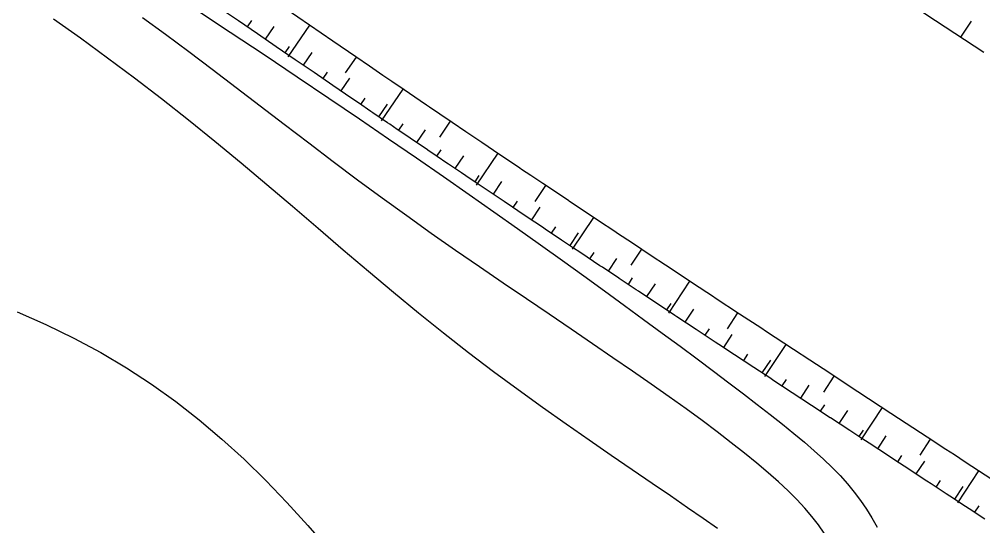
# Model space of a CAD drawing. Header units: millimetres. Extents: x 501029 to 503193, y 1805862 to 1807132.
# Drawn here: x 502188.05 to 502213.14, y 1806494.71 to 1806507.93 of the extents above; entities that cross this region are included whole.
import ezdxf

# ---------------------------------------------------------------- set-up
doc = ezdxf.new("R2010")
doc.units = ezdxf.units.MM
doc.header["$LTSCALE"] = 12
doc.header["$MEASUREMENT"] = 0
for name, color, linetype in [('3', 7, 'CONTINUOUS'), ('DM0', 7, 'CONTINUOUS'), ('DM1', 4, 'CONTINUOUS')]:
    doc.layers.add(name, color=color, linetype=linetype)

msp = doc.modelspace()

# ---------------------------------------------------------------- linework, layer by layer
at = {"layer": '3', "linetype": 'Continuous'}
for p, q in [((502211.8849999998, 1806507.889, 3.935), (502210.6349999997, 1806508.717, 3.903999999999999)), ((502193.7509999999, 1806507.882, 1.383), (502193.2589999998, 1806508.218, 1.455)), ((502196.2029999997, 1806507.36, 7.705), (502194.991, 1806508.193, 7.408999999999999)), ((502194.2419999998, 1806507.546, 1.310999999999999), (502193.7509999999, 1806507.882, 1.383)), ((502194.0889999999, 1806507.893, 1.35), (502193.9759999998, 1806507.728, 1.35)), ((502213.1359999999, 1806507.062, 3.966), (502211.8849999998, 1806507.889, 3.935)), ((502212.8079999999, 1806507.878, 3.951), (502212.5319999999, 1806507.461, 3.951)), ((502194.6719999998, 1806507.736, 1.280999999999999), (502194.447, 1806507.406, 1.280999999999999)), ((502195.5969999998, 1806507.776, 7.557), (502195.031, 1806506.952, 7.557)), ((502194.734, 1806507.209, 1.239), (502194.2419999998, 1806507.546, 1.310999999999999)), ((502195.2249999999, 1806506.873, 1.165999999999999), (502194.734, 1806507.209, 1.239)), ((502195.0719999999, 1806507.22, 1.205999999999999), (502194.9589999998, 1806507.055, 1.205999999999999)), ((502195.717, 1806506.537, 1.094), (502195.2249999999, 1806506.873, 1.165999999999999)), ((502195.6559999999, 1806507.063, 1.136), (502195.4299999999, 1806506.733, 1.136)), ((502196.8089999999, 1806506.943, 7.852999999999999), (502196.5259999999, 1806506.531, 7.852999999999999)), ((502196.2089999998, 1806506.2, 1.022), (502195.717, 1806506.537, 1.094)), ((502196.0549999999, 1806506.548, 1.060999999999999), (502195.9419999998, 1806506.383, 1.060999999999999)), ((502196.6389999998, 1806506.391, 0.9919999999999999), (502196.413, 1806506.06, 0.9919999999999999)), ((502196.7, 1806505.864, 0.95), (502196.2089999998, 1806506.2, 1.022)), ((502198.028, 1806506.109, 8.113), (502197.4639999999, 1806505.283, 8.113)), ((502197.0379999999, 1806505.875, 0.9169999999999999), (502196.9249999998, 1806505.71, 0.9169999999999999)), ((502197.6229999999, 1806505.718, 0.8539999999999999), (502197.3969999999, 1806505.387, 0.8539999999999999)), ((502198.0239999997, 1806505.202, 0.7930000000000001), (502197.9119999998, 1806505.037, 0.7930000000000001)), ((502199.2579999999, 1806505.272, 8.306), (502198.977, 1806504.858, 8.306)), ((502198.6109999998, 1806505.045, 0.747), (502198.3859999999, 1806504.714, 0.747)), ((502199.0139999997, 1806504.53, 0.7030000000000002), (502198.9019999998, 1806504.365, 0.7030000000000002)), ((502199.6019999999, 1806504.374, 0.6720000000000002), (502199.3779999998, 1806504.042, 0.6720000000000002)), ((502200.4959999998, 1806504.436, 8.439), (502199.9369999999, 1806503.607, 8.439)), ((502200.0069999998, 1806503.859, 0.6450000000000001), (502199.8949999998, 1806503.693, 0.6450000000000001)), ((502200.5959999999, 1806503.703, 0.626), (502200.3729999999, 1806503.371, 0.626)), ((502201.7389999998, 1806503.601, 8.519), (502201.4609999999, 1806503.185, 8.519)), ((502201.0019999999, 1806503.189, 0.613), (502200.8909999999, 1806503.023, 0.613)), ((502201.5929999999, 1806503.034, 0.6070000000000001), (502201.3699999998, 1806502.702, 0.6070000000000001)), ((502202.9859999999, 1806502.768, 8.553), (502202.4309999999, 1806501.936, 8.553)), ((502201.9989999998, 1806502.521, 0.606), (502201.8879999998, 1806502.355, 0.606)), ((502202.5899999999, 1806502.367, 0.61), (502202.3679999998, 1806502.034, 0.61)), ((502202.9969999998, 1806501.855, 0.619), (502202.8859999999, 1806501.688, 0.619)), ((502204.2349999999, 1806501.937, 8.55), (502203.9589999998, 1806501.52, 8.55)), ((502203.5879999998, 1806501.701, 0.6320000000000001), (502203.3669999999, 1806501.368, 0.6320000000000001)), ((502203.9959999998, 1806501.19, 0.65), (502203.8849999997, 1806501.024, 0.65)), ((502205.4849999999, 1806501.108, 8.518), (502204.933, 1806500.275, 8.518)), ((502204.5869999999, 1806501.038, 0.6700000000000002), (502204.3659999999, 1806500.704, 0.6700000000000002)), ((502204.9949999999, 1806500.527, 0.6940000000000001), (502204.8839999999, 1806500.36, 0.6940000000000001)), ((502205.5859999999, 1806500.375, 0.719), (502205.366, 1806500.042, 0.719)), ((502205.653, 1806499.852, 0.735), (502205.1529999999, 1806500.181999999, 0.707)), ((502206.7359999998, 1806500.282, 8.464), (502206.4609999999, 1806499.865, 8.464)), ((502205.994, 1806499.865, 0.7480000000000001), (502205.8839999999, 1806499.698999999, 0.7480000000000001)), ((502206.5859999999, 1806499.714, 0.7770000000000001), (502206.3659999999, 1806499.38, 0.7770000000000001)), ((502207.9869999998, 1806499.458, 8.394), (502207.4379999999, 1806498.623, 8.394)), ((502207.1529999999, 1806498.860999999, 0.8260000000000001), (502206.653, 1806499.191, 0.7950000000000002)), ((502206.9949999998, 1806499.204999999, 0.81), (502206.8849999998, 1806499.038, 0.81)), ((502207.5869999998, 1806499.054, 0.84), (502207.366, 1806498.72, 0.84)), ((502209.2389999999, 1806498.636, 8.318), (502208.9649999998, 1806498.217999999, 8.318)), ((502208.1539999999, 1806498.202, 0.89), (502207.6529999999, 1806498.531, 0.858)), ((502207.9949999999, 1806498.546, 0.873), (502207.8849999998, 1806498.379, 0.873)), ((502208.5879999998, 1806498.396, 0.904), (502208.3679999997, 1806498.061, 0.904)), ((502208.6539999999, 1806497.872999999, 0.922), (502208.1539999999, 1806498.202, 0.89)), ((502208.9959999998, 1806497.887, 0.937), (502208.886, 1806497.72, 0.937)), ((502210.4919999999, 1806497.814, 8.241), (502209.9429999998, 1806496.978, 8.241)), ((502209.5889999999, 1806497.736999999, 0.9669999999999999), (502209.369, 1806497.403, 0.9669999999999999)), ((502209.656, 1806497.215, 0.9839999999999999), (502209.1549999998, 1806497.543999999, 0.954)), ((502209.998, 1806497.229, 0.998), (502209.8879999997, 1806497.062, 0.998)), ((502210.5909999998, 1806497.079, 1.024999999999999), (502210.3709999998, 1806496.745, 1.024999999999999)), ((502210.6579999999, 1806496.557, 1.04), (502210.1569999999, 1806496.886, 1.013)), ((502211.7449999999, 1806496.993, 8.169999999999998), (502211.471, 1806496.574, 8.169999999999998)), ((502210.9999999997, 1806496.571, 1.052), (502210.8899999999, 1806496.403999999, 1.052)), ((502211.5929999999, 1806496.422, 1.074999999999999), (502211.3739999999, 1806496.087, 1.074999999999999)), ((502212.9989999998, 1806496.171, 8.115), (502212.4509999999, 1806495.335, 8.115)), ((502212.0029999998, 1806495.914, 1.096), (502211.8929999999, 1806495.747, 1.096)), ((502212.596, 1806495.764, 1.112999999999999), (502212.3769999999, 1806495.43, 1.112999999999999)), ((502213.0059999998, 1806495.256, 1.126), (502212.8969999999, 1806495.089, 1.126))]:
    msp.add_line(p, q, dxfattribs=at)
at = {"layer": '3', "linetype": 'Continuous', "extrusion": (0.5629286162549361, 0.8263042123078886, 0.0182406612693406), "elevation": 1775425.395057998}
msp.add_lwpolyline([(602066.5465017343, -32382.32983592298), (602066.8621575688, -32382.38585482925), (602067.2887534229, -32382.46885905299), (602068.0193625607, -32382.61589310192)], dxfattribs=at)
at = {"layer": '3', "linetype": 'Continuous', "extrusion": (0.5564890647037787, 0.8293676902487721, 0.0496905950510794), "elevation": 1777725.912649915}
msp.add_lwpolyline([(589521.594038614, -88437.29160761842), (589521.7926270147, -88437.31765634537), (589522.300745016, -88437.38974022718), (589522.6807245347, -88437.44980278159), (589522.965572566, -88437.49788046599), (589523.0770709424, -88437.51790815653)], dxfattribs=at)
at = {"layer": '3', "linetype": 'Continuous', "extrusion": (0.573180966211492, 0.8048924044463177, 0.1536613068976238), "elevation": 1741892.584233799}
msp.add_lwpolyline([(638826.8562392415, -270877.6688355586), (638827.2453305287, -270877.6232946957), (638827.4524896119, -270877.5979942162)], dxfattribs=at)
at = {"layer": '3', "linetype": 'Continuous', "extrusion": (0.5571180941221141, 0.8294397556296694, 0.0406093706272027), "elevation": 1778171.922373821}
msp.add_lwpolyline([(590379.0029218836, -72261.67235338189), (590379.2550364133, -72261.69535527214), (590379.6899302844, -72261.73939297855), (590380.0693535083, -72261.78142887195), (590380.4019048465, -72261.82247218143), (590380.4934307907, -72261.8344606753)], dxfattribs=at)
at = {"layer": '3', "linetype": 'Continuous', "extrusion": (0.5419427408281631, 0.714098336027504, 0.4431271060840317), "elevation": 1562185.103580719}
msp.add_lwpolyline([(692060.6368542173, -772200.2956936695), (692060.7072371655, -772200.2888968718), (692061.1643138338, -772200.2365721597), (692061.232691131, -772200.2275443616)], dxfattribs=at)
at = {"layer": '3', "linetype": 'Continuous', "extrusion": (-0.5595877973239896, -0.8280768771916832, 0.0339143413109492), "elevation": -1776948.845788357}
msp.add_lwpolyline([(-595381.870296725, 60299.50334348447), (-595382.2330843944, 60299.53436132767), (-595382.4677318808, 60299.5563739906)], dxfattribs=at)
at = {"layer": '3', "linetype": 'Continuous', "extrusion": (0.5629743999075987, 0.8261832434266606, 0.0219333839086074), "elevation": 1775228.775671973}
msp.add_lwpolyline([(602252.5494308565, -38945.42219226883), (602252.5602469541, -38945.42119010339), (602253.1030410002, -38945.38118240289), (602253.1476948824, -38945.37717951553)], dxfattribs=at)
at = {"layer": '3', "linetype": 'Continuous', "extrusion": (0.5547560497616097, 0.8301768082522956, 0.0552466496081488), "elevation": 1778317.316230439}
msp.add_lwpolyline([(586148.5150871247, -98387.85273933964), (586148.5691703617, -98387.85573150888), (586148.8933939426, -98387.87475962722), (586149.1973712798, -98387.89380428448), (586149.7664963605, -98387.93685764995), (586150.0113978602, -98387.95888595162)], dxfattribs=at)
at = {"layer": '3', "linetype": 'Continuous', "extrusion": (0.5608481341744631, 0.8279186979365928, 0), "elevation": 1777296.058484836}
msp.add_lwpolyline([(597394.4174826755, 0.6850000000000004), (597394.7170289992, 0.7020000000000004), (597395.0165753227, 0.7210000000000002)], dxfattribs=at)
at = {"layer": '3', "linetype": 'Continuous', "extrusion": (0.5612225873461478, 0.8218363031720448, 0.0980525279684431), "elevation": 1766496.304111577}
msp.add_lwpolyline([(604035.5472182306, -174047.4651107901), (604035.6861743631, -174047.4600917914), (604036.0916628398, -174047.4399897377), (604036.1471325048, -174047.435975581)], dxfattribs=at)
at = {"layer": '3', "linetype": 'Continuous', "extrusion": (-0.5588261382645415, -0.8292784390417987, 0.0032584862647314), "elevation": -1778736.988772946}
msp.add_lwpolyline([(-593060.7617725267, 5796.654820233932), (-593061.035520585, 5796.662820276402), (-593061.361133849, 5796.676820350727)], dxfattribs=at)
at = {"layer": '3', "linetype": 'Continuous', "extrusion": (0.5528367436756817, 0.8300342454114669, 0.0735845519540981), "elevation": 1777096.054060708}
msp.add_lwpolyline([(583437.8896887896, -131113.7275914659), (583437.911322095, -131113.7275921558), (583438.332339264, -131113.7396138665), (583438.7258986554, -131113.7526523993), (583439.0956058211, -131113.7687024472), (583439.3882097865, -131113.7837323387)], dxfattribs=at)
at = {"layer": '3', "linetype": 'Continuous', "extrusion": (0.5551791145064995, 0.8187594775560745, 0.1463183813739168), "elevation": 1757903.006808725}
msp.add_lwpolyline([(598189.2642750537, -260011.2616477018), (598189.6079142948, -260011.2545715452), (598189.8644617558, -260011.246484509)], dxfattribs=at)
at = {"layer": '3', "linetype": 'Continuous', "extrusion": (-0.5267098622524369, -0.793545255924598, 0.304733732634875), "elevation": -1698055.878795986}
msp.add_lwpolyline([(-580598.1668610879, 543295.985625458), (-580598.5035628532, 543295.9887752708), (-580598.7664873954, 543295.9950748961)], dxfattribs=at)
at = {"layer": '3', "linetype": 'Continuous', "extrusion": (0.5533957772878646, 0.8314615227521444, 0.0492427645715132), "elevation": 1779954.975057448}
msp.add_lwpolyline([(582854.8916681845, -87747.79996822446), (582854.9709902899, -87747.79897240493), (582855.4829784232, -87747.80098913124), (582855.9633490758, -87747.80597372034), (582856.3915770826, -87747.8150061362)], dxfattribs=at)
at = {"layer": '3', "linetype": 'Continuous', "extrusion": (-0.5397010648896107, -0.8075527046793313, 0.2378684294355117), "elevation": -1729884.612616607}
msp.add_lwpolyline([(-586243.7491988016, 423645.2689211012), (-586243.9921576463, 423645.2689211012), (-586244.3488312226, 423645.2730393043)], dxfattribs=at)
at = {"layer": '3', "linetype": 'Continuous', "extrusion": (-0.5462078424178011, -0.8139392279321134, 0.1978886710111667), "elevation": -1744689.62174029}
msp.add_lwpolyline([(-589623.7222668792, 352220.2495217195), (-589623.8002010534, 352220.2484397221), (-589624.1951491409, 352220.2464611962), (-589624.3227304394, 352220.2474195477)], dxfattribs=at)
at = {"layer": '3', "linetype": 'Continuous', "extrusion": (0.5531784217480408, 0.8319548942563864, 0.0429498269518206), "elevation": 1780737.041175445}
msp.add_lwpolyline([(582042.9611617142, -76544.44265137945), (582043.4099151896, -76544.43363544194), (582043.9934603758, -76544.42663660146), (582044.4616280067, -76544.4246271293)], dxfattribs=at)
at = {"layer": '3', "linetype": 'Continuous', "extrusion": (-0.5524601546724855, -0.8254212351620424, 0.1160498256906122), "elevation": -1768571.867386197}
msp.add_lwpolyline([(-587460.7920653943, 206639.2521260947), (-587461.0480591083, 206639.2480988846), (-587461.391973163, 206639.2450784771)], dxfattribs=at)
at = {"layer": '3', "linetype": 'Continuous', "extrusion": (0.4518872536085138, 0.6956017207185682, 0.5585124494221431), "elevation": 1483545.112236361}
msp.add_lwpolyline([(562994.3348494611, -998892.8820442309), (562994.7414094021, -998892.8916886381), (562994.9347120655, -998892.895305291)], dxfattribs=at)
at = {"layer": '3', "linetype": 'Continuous', "extrusion": (0.3771330558890759, 0.599544847366637, 0.7059154582185343), "elevation": 1272476.523770985}
msp.add_lwpolyline([(536777.9041106373, -1268198.719069133), (536777.918527775, -1268198.719338985), (536778.4303361739, -1268198.738834878), (536778.5032683244, -1268198.740516569)], dxfattribs=at)
at = {"layer": '3', "linetype": 'Continuous', "extrusion": (0.5523225190978027, 0.8318630455954156, 0.0542559514724154), "elevation": 1780141.374860953}
msp.add_lwpolyline([(580859.8807205831, -96717.22963453147), (580860.5397089825, -96717.20657000117), (580861.2056285185, -96717.18857405172), (580861.3803608549, -96717.18453754863)], dxfattribs=at)
at = {"layer": '3', "linetype": 'Continuous', "extrusion": (-0.4581155543010003, -0.6555791423173942, 0.6002883699238869), "elevation": -1414371.41275239}
msp.add_lwpolyline([(-623107.9777751432, 1061576.313838416), (-623108.0462641689, 1061576.311337739), (-623108.5777923363, 1061576.290081975)], dxfattribs=at)
at = {"layer": '3', "linetype": 'Continuous', "extrusion": (-0.5529557642165348, -0.826020323799862, 0.1092261300663853), "elevation": -1769903.022610166}
msp.add_lwpolyline([(-587599.2711269913, 194483.9523045827), (-587599.3562727883, 194483.9482805064), (-587599.869922125, 194483.9291661439)], dxfattribs=at)
at = {"layer": '3', "linetype": 'Continuous', "extrusion": (0.5483427531661311, 0.8189926617965557, 0.169030307855071), "elevation": 1754893.329701842}
msp.add_lwpolyline([(587733.958010769, -300952.1745985584), (587734.646662564, -300952.1432044764), (587735.4046506484, -300952.1116934057), (587735.4565155648, -300952.1107373008)], dxfattribs=at)
at = {"layer": '3', "linetype": 'Continuous', "extrusion": (0.5208651849878772, 0.8049734670198477, 0.2841076846225575), "elevation": 1715766.095459874}
msp.add_lwpolyline([(559747.0743343043, -508412.0786437595), (559747.1378453174, -508412.0807297171), (559747.674478807, -508412.1036752519)], dxfattribs=at)
at = {"layer": '3', "linetype": 'Continuous', "extrusion": (-0.1667574844218321, -0.1667574507838593, 0.9717941623602042), "elevation": -384993.1472489318}
msp.add_lwpolyline([(-922274.8498218502, 1586455.457125198), (-922275.4360133593, 1586455.334155632), (-922275.4374275733, 1586455.334155632)], dxfattribs=at)
at = {"layer": '3', "linetype": 'Continuous', "extrusion": (-0.546554990125728, -0.8356491898126549, 0.0544800361060716), "elevation": -1784083.633290705}
msp.add_lwpolyline([(-568525.1877149831, 97349.87495087818), (-568525.6988782889, 97349.90198926229), (-568526.5631141351, 97349.94405350422), (-568526.6851507784, 97349.949059167)], dxfattribs=at)
at = {"layer": '3', "linetype": 'Continuous', "extrusion": (0.5457934161502972, 0.8342842152078715, 0.077970476091752), "elevation": 1781234.906577894}
msp.add_lwpolyline([(568723.6647532203, -139307.0355001958), (568724.1548316478, -139307.06157959), (568724.2638309466, -139307.0665948581)], dxfattribs=at)
at = {"layer": '3', "linetype": 'Continuous', "extrusion": (0.3726377642950705, 0.6306177394871173, 0.6807807013020639), "elevation": 1326352.14114165}
msp.add_lwpolyline([(486654.8833534034, -1232723.201466938), (486654.9517579294, -1232723.206927783), (486655.4816973406, -1232723.245153693)], dxfattribs=at)
at = {"layer": '3', "linetype": 'Continuous', "extrusion": (0.2996238427320639, 0.374529860086169, 0.8774696215655025), "elevation": 827068.8419350522}
msp.add_lwpolyline([(736350.3471421489, -1513074.976155613), (736351.4292701528, -1513074.859399528), (736351.8390701066, -1513074.815615996)], dxfattribs=at)
at = {"layer": '3', "linetype": 'Continuous', "extrusion": (0.5239502134758418, 0.7641696085618253, 0.3761927473371683), "elevation": 1643607.122466003}
msp.add_lwpolyline([(607355.709947927, -667325.6646709848), (607356.1827536083, -667325.64092677), (607357.2073741446, -667325.5848040814)], dxfattribs=at)
at = {"layer": '3', "linetype": 'Continuous', "extrusion": (-0.2505134307729724, -0.2916937253938733, 0.9231239307743022), "elevation": -652753.2562486486}
msp.add_lwpolyline([(-795991.1857407144, 1567149.843034999), (-795991.2008150643, 1567149.840434234), (-795991.780164541, 1567149.759810517)], dxfattribs=at)
at = {"layer": '3', "linetype": 'Continuous', "extrusion": (-0.543407867800962, -0.8356533745204611, 0.0799457745261038), "elevation": -1782510.468021898}
msp.add_lwpolyline([(-563793.5749787769, 142969.9361517923), (-563793.838753191, 142969.946139109), (-563794.420088571, 142969.970260968), (-563795.073823449, 142970.0013157167)], dxfattribs=at)
at = {"layer": '3', "linetype": 'Continuous', "extrusion": (0.4359734716577756, 0.7123749602275645, 0.5499536780961128), "elevation": 1505854.010067629}
msp.add_lwpolyline([(514637.5361398323, -991563.3856097377), (514637.7629274891, -991563.3975829862), (514638.1352035629, -991563.4203321587)], dxfattribs=at)
at = {"layer": '3', "linetype": 'Continuous', "extrusion": (0.5019628606314006, 0.790971775760239, 0.3498527354436941), "elevation": 1680979.251971148}
msp.add_lwpolyline([(543933.1773077603, -627765.9779487024), (543933.549202396, -627765.993960578), (543933.7766030408, -627766.004635162)], dxfattribs=at)
at = {"layer": '3', "linetype": 'Continuous', "extrusion": (0.5486249755585467, 0.8340466899111527, 0.0581098549441777), "elevation": 1782229.217738974}
msp.add_lwpolyline([(573187.6553449326, -103732.2746636941), (573188.1984100471, -103732.2606565112), (573188.8174762004, -103732.2406061435), (573189.1547429026, -103732.2286023459)], dxfattribs=at)
at = {"layer": '3', "linetype": 'Continuous', "extrusion": (-0.4703104811278689, -0.6784478819405213, 0.5643726807985069), "elevation": -1461808.110380309}
msp.add_lwpolyline([(-616447.1378046691, 999376.7854336702), (-616447.5650854178, 999376.7672633083), (-616447.7369839286, 999376.7587838059)], dxfattribs=at)
at = {"layer": '3', "linetype": 'Continuous', "extrusion": (-0.5126357910373893, -0.759018874534839, 0.4013662838945703), "elevation": -1628615.719417931}
msp.add_lwpolyline([(-594906.9624975784, 713680.4919067682), (-594907.4289719744, 713680.4766215513), (-594907.5626439579, 713680.4711625455)], dxfattribs=at)
at = {"layer": '3', "linetype": 'Continuous', "extrusion": (-0.5202659175982272, -0.780398860837137, 0.3468443353866017), "elevation": -1671070.572617419}
msp.add_lwpolyline([(-584197.0867118174, 617964.0155068828), (-584197.5729065398, 617964.0027126519), (-584197.6863427296, 617963.9995140941)], dxfattribs=at)
at = {"layer": '3', "linetype": 'Continuous', "extrusion": (0.4151869850077748, 0.6534090250557686, 0.6329900579439017), "elevation": 1388893.166223843}
msp.add_lwpolyline([(544955.3112419683, -1135623.80010343), (544955.7987973117, -1135623.810437211), (544955.910542482, -1135623.81431238)], dxfattribs=at)
at = {"layer": 'DM0'}
msp.add_lwpolyline([(502187.9979805015, 1806500.306241483), (502188.7439911401, 1806499.97674853), (502189.4677001142, 1806499.625377781), (502190.1673153288, 1806499.250140345), (502190.8416922213, 1806498.849425879), (502191.4922763598, 1806498.423138228), (502192.1211608449, 1806497.971559782), (502192.730438777, 1806497.494972933), (502193.3222032569, 1806496.993660071), (502193.8985473852, 1806496.467903589), (502194.4615642624, 1806495.917985877), (502195.0133469889, 1806495.344189327), (502195.5559886657, 1806494.74679633), (502196.0915823928, 1806494.126089275)], dxfattribs=at)
at = {"layer": 'DM1'}
msp.add_lwpolyline([(502192.6315186353, 1806508.19196797), (502193.5326459008, 1806507.5945347), (502194.4157641616, 1806507.006455194), (502195.2748274878, 1806506.4314213), (502196.10378995, 1806505.873124862), (502196.89793082, 1806505.334477048), (502197.6578301754, 1806504.815266314), (502198.3853932949, 1806504.314500437), (502199.0825254572, 1806503.831187194), (502199.7511319415, 1806503.364334364), (502200.3931180262, 1806502.912949725), (502201.0103889904, 1806502.476041052), (502201.6048501128, 1806502.052616125), (502202.1784066722, 1806501.641682721), (502202.7329639476, 1806501.242248618), (502203.27002201, 1806500.853552632), (502203.7894601007, 1806500.475757738), (502204.2907522529, 1806500.109257951), (502204.7733725003, 1806499.754447284), (502205.2367948759, 1806499.411719751), (502205.6804934138, 1806499.081469367), (502206.1039421471, 1806498.764090145), (502206.5066151091, 1806498.459976099), (502206.8879863335, 1806498.169521243), (502207.2475298536, 1806497.893119593), (502207.5849607716, 1806497.630793035), (502207.900958464, 1806497.381074959), (502208.1964433756, 1806497.142126628), (502208.4723359519, 1806496.912109305), (502208.7295566375, 1806496.689184254), (502208.9690258778, 1806496.471512737), (502209.191664118, 1806496.257256019), (502209.3983918027, 1806496.044575361), (502209.5901293774, 1806495.831632029), (502209.7677972869, 1806495.616587284), (502209.9323817227, 1806495.39760239), (502210.0851318604, 1806495.172838609), (502210.2273626222, 1806494.940457201), (502210.3603889299, 1806494.69861943)], dxfattribs=at)
for points, elevation in [([(502188.9409354413, 1806507.941492913), (502189.6382239448, 1806507.440968817), (502190.3417083938, 1806506.926237289), (502191.0474048493, 1806506.398722094), (502191.7513293722, 1806505.859846995), (502192.4494980238, 1806505.311035758), (502193.138773476, 1806504.753880202), (502193.8194048448, 1806504.19064438), (502194.4924878579, 1806503.6237604), (502195.1591182423, 1806503.055660369), (502195.8203917251, 1806502.488776397), (502196.4774040338, 1806501.925540591), (502197.1312508956, 1806501.368385059), (502197.7830280377, 1806500.819741911), (502198.4338311873, 1806500.282043253), (502199.0847560717, 1806499.757721195), (502199.7360461841, 1806499.248944365), (502200.3845360817, 1806498.756827481), (502201.0262080874, 1806498.282221779), (502201.6570445245, 1806497.825978497), (502202.2730277162, 1806497.388948873), (502202.8701399854, 1806496.971984143), (502203.4443636552, 1806496.575935546), (502203.9916810488, 1806496.201654319), (502204.5080744891, 1806495.8499917), (502204.9895262996, 1806495.521798925), (502205.4329522029, 1806495.21735974), (502205.839001521, 1806494.934687925), (502206.2092569761, 1806494.671229766)], 1), ([(502188.9409354413, 1806507.941492913), (502189.6382239448, 1806507.440968817), (502190.3417083938, 1806506.926237289), (502191.0474048493, 1806506.398722094), (502191.7513293722, 1806505.859846995), (502192.4494980238, 1806505.311035758), (502193.138773476, 1806504.753880202), (502193.8194048448, 1806504.19064438), (502194.4924878579, 1806503.6237604), (502195.1591182423, 1806503.055660369), (502195.8203917251, 1806502.488776397), (502196.4774040338, 1806501.925540591), (502197.1312508956, 1806501.368385059), (502197.7830280377, 1806500.819741911), (502198.4338311873, 1806500.282043253), (502199.0847560717, 1806499.757721195), (502199.7360461841, 1806499.248944365), (502200.3845360817, 1806498.756827481), (502201.0262080874, 1806498.282221779), (502201.6570445245, 1806497.825978497), (502202.2730277162, 1806497.388948873), (502202.8701399854, 1806496.971984143), (502203.4443636552, 1806496.575935546), (502203.9916810488, 1806496.201654319), (502204.5080744891, 1806495.8499917), (502204.9895262996, 1806495.521798925), (502205.4329522029, 1806495.21735974), (502205.839001521, 1806494.934687925), (502206.2092569761, 1806494.671229766)], 1), ([(502188.9409354413, 1806507.941492913), (502189.6382239448, 1806507.440968817), (502190.3417083938, 1806506.926237289), (502191.0474048493, 1806506.398722094), (502191.7513293722, 1806505.859846995), (502192.4494980238, 1806505.311035758), (502193.138773476, 1806504.753880202), (502193.8194048448, 1806504.19064438), (502194.4924878579, 1806503.6237604), (502195.1591182423, 1806503.055660369), (502195.8203917251, 1806502.488776397), (502196.4774040338, 1806501.925540591), (502197.1312508956, 1806501.368385059), (502197.7830280377, 1806500.819741911), (502198.4338311873, 1806500.282043253), (502199.0847560717, 1806499.757721195), (502199.7360461841, 1806499.248944365), (502200.3845360817, 1806498.756827481), (502201.0262080874, 1806498.282221779), (502201.6570445245, 1806497.825978497), (502202.2730277162, 1806497.388948873), (502202.8701399854, 1806496.971984143), (502203.4443636552, 1806496.575935546), (502203.9916810488, 1806496.201654319), (502204.5080744891, 1806495.8499917), (502204.9895262996, 1806495.521798925), (502205.4329522029, 1806495.21735974), (502205.839001521, 1806494.934687925), (502206.2092569761, 1806494.671229766)], 1), ([(502188.9409354413, 1806507.941492913), (502189.6382239448, 1806507.440968817), (502190.3417083938, 1806506.926237289), (502191.0474048493, 1806506.398722094), (502191.7513293722, 1806505.859846995), (502192.4494980238, 1806505.311035758), (502193.138773476, 1806504.753880202), (502193.8194048448, 1806504.19064438), (502194.4924878579, 1806503.6237604), (502195.1591182423, 1806503.055660369), (502195.8203917251, 1806502.488776397), (502196.4774040338, 1806501.925540591), (502197.1312508956, 1806501.368385059), (502197.7830280377, 1806500.819741911), (502198.4338311873, 1806500.282043253), (502199.0847560717, 1806499.757721195), (502199.7360461841, 1806499.248944365), (502200.3845360817, 1806498.756827481), (502201.0262080874, 1806498.282221779), (502201.6570445245, 1806497.825978497), (502202.2730277162, 1806497.388948873), (502202.8701399854, 1806496.971984143), (502203.4443636552, 1806496.575935546), (502203.9916810488, 1806496.201654319), (502204.5080744891, 1806495.8499917), (502204.9895262996, 1806495.521798925), (502205.4329522029, 1806495.21735974), (502205.839001521, 1806494.934687925), (502206.2092569761, 1806494.671229766)], 1), ([(502188.9409354413, 1806507.941492913), (502189.6382239448, 1806507.440968817), (502190.3417083938, 1806506.926237289), (502191.0474048493, 1806506.398722094), (502191.7513293722, 1806505.859846995), (502192.4494980238, 1806505.311035758), (502193.138773476, 1806504.753880202), (502193.8194048448, 1806504.19064438), (502194.4924878579, 1806503.6237604), (502195.1591182423, 1806503.055660369), (502195.8203917251, 1806502.488776397), (502196.4774040338, 1806501.925540591), (502197.1312508956, 1806501.368385059), (502197.7830280377, 1806500.819741911), (502198.4338311873, 1806500.282043253), (502199.0847560717, 1806499.757721195), (502199.7360461841, 1806499.248944365), (502200.3845360817, 1806498.756827481), (502201.0262080874, 1806498.282221779), (502201.6570445245, 1806497.825978497), (502202.2730277162, 1806497.388948873), (502202.8701399854, 1806496.971984143), (502203.4443636552, 1806496.575935546), (502203.9916810488, 1806496.201654319), (502204.5080744891, 1806495.8499917), (502204.9895262996, 1806495.521798925), (502205.4329522029, 1806495.21735974), (502205.839001521, 1806494.934687925), (502206.2092569761, 1806494.671229766)], 1), ([(502188.9409354413, 1806507.941492913), (502189.6382239448, 1806507.440968817), (502190.3417083938, 1806506.926237289), (502191.0474048493, 1806506.398722094), (502191.7513293722, 1806505.859846995), (502192.4494980238, 1806505.311035758), (502193.138773476, 1806504.753880202), (502193.8194048448, 1806504.19064438), (502194.4924878579, 1806503.6237604), (502195.1591182423, 1806503.055660369), (502195.8203917251, 1806502.488776397), (502196.4774040338, 1806501.925540591), (502197.1312508956, 1806501.368385059), (502197.7830280377, 1806500.819741911), (502198.4338311873, 1806500.282043253), (502199.0847560717, 1806499.757721195), (502199.7360461841, 1806499.248944365), (502200.3845360817, 1806498.756827481), (502201.0262080874, 1806498.282221779), (502201.6570445245, 1806497.825978497), (502202.2730277162, 1806497.388948873), (502202.8701399854, 1806496.971984143), (502203.4443636552, 1806496.575935546), (502203.9916810488, 1806496.201654319), (502204.5080744891, 1806495.8499917), (502204.9895262996, 1806495.521798925), (502205.4329522029, 1806495.21735974), (502205.839001521, 1806494.934687925), (502206.2092569761, 1806494.671229766)], 1), ([(502188.9409354413, 1806507.941492913), (502189.6382239448, 1806507.440968817), (502190.3417083938, 1806506.926237289), (502191.0474048493, 1806506.398722094), (502191.7513293722, 1806505.859846995), (502192.4494980238, 1806505.311035758), (502193.138773476, 1806504.753880202), (502193.8194048448, 1806504.19064438), (502194.4924878579, 1806503.6237604), (502195.1591182423, 1806503.055660369), (502195.8203917251, 1806502.488776397), (502196.4774040338, 1806501.925540591), (502197.1312508956, 1806501.368385059), (502197.7830280377, 1806500.819741911), (502198.4338311873, 1806500.282043253), (502199.0847560717, 1806499.757721195), (502199.7360461841, 1806499.248944365), (502200.3845360817, 1806498.756827481), (502201.0262080874, 1806498.282221779), (502201.6570445245, 1806497.825978497), (502202.2730277162, 1806497.388948873), (502202.8701399854, 1806496.971984143), (502203.4443636552, 1806496.575935546), (502203.9916810488, 1806496.201654319), (502204.5080744891, 1806495.8499917), (502204.9895262996, 1806495.521798925), (502205.4329522029, 1806495.21735974), (502205.839001521, 1806494.934687925), (502206.2092569761, 1806494.671229766)], 1), ([(502188.9409354413, 1806507.941492913), (502189.6382239448, 1806507.440968817), (502190.3417083938, 1806506.926237289), (502191.0474048493, 1806506.398722094), (502191.7513293722, 1806505.859846995), (502192.4494980238, 1806505.311035758), (502193.138773476, 1806504.753880202), (502193.8194048448, 1806504.19064438), (502194.4924878579, 1806503.6237604), (502195.1591182423, 1806503.055660369), (502195.8203917251, 1806502.488776397), (502196.4774040338, 1806501.925540591), (502197.1312508956, 1806501.368385059), (502197.7830280377, 1806500.819741911), (502198.4338311873, 1806500.282043253), (502199.0847560717, 1806499.757721195), (502199.7360461841, 1806499.248944365), (502200.3845360817, 1806498.756827481), (502201.0262080874, 1806498.282221779), (502201.6570445245, 1806497.825978497), (502202.2730277162, 1806497.388948873), (502202.8701399854, 1806496.971984143), (502203.4443636552, 1806496.575935546), (502203.9916810488, 1806496.201654319), (502204.5080744891, 1806495.8499917), (502204.9895262996, 1806495.521798925), (502205.4329522029, 1806495.21735974), (502205.839001521, 1806494.934687925), (502206.2092569761, 1806494.671229766)], 1), ([(502188.9409354413, 1806507.941492913), (502189.6382239448, 1806507.440968817), (502190.3417083938, 1806506.926237289), (502191.0474048493, 1806506.398722094), (502191.7513293722, 1806505.859846995), (502192.4494980238, 1806505.311035758), (502193.138773476, 1806504.753880202), (502193.8194048448, 1806504.19064438), (502194.4924878579, 1806503.6237604), (502195.1591182423, 1806503.055660369), (502195.8203917251, 1806502.488776397), (502196.4774040338, 1806501.925540591), (502197.1312508956, 1806501.368385059), (502197.7830280377, 1806500.819741911), (502198.4338311873, 1806500.282043253), (502199.0847560717, 1806499.757721195), (502199.7360461841, 1806499.248944365), (502200.3845360817, 1806498.756827481), (502201.0262080874, 1806498.282221779), (502201.6570445245, 1806497.825978497), (502202.2730277162, 1806497.388948873), (502202.8701399854, 1806496.971984143), (502203.4443636552, 1806496.575935546), (502203.9916810488, 1806496.201654319), (502204.5080744891, 1806495.8499917), (502204.9895262996, 1806495.521798925), (502205.4329522029, 1806495.21735974), (502205.839001521, 1806494.934687925), (502206.2092569761, 1806494.671229766)], 1), ([(502188.9409354413, 1806507.941492913), (502189.6382239448, 1806507.440968817), (502190.3417083938, 1806506.926237289), (502191.0474048493, 1806506.398722094), (502191.7513293722, 1806505.859846995), (502192.4494980238, 1806505.311035758), (502193.138773476, 1806504.753880202), (502193.8194048448, 1806504.19064438), (502194.4924878579, 1806503.6237604), (502195.1591182423, 1806503.055660369), (502195.8203917251, 1806502.488776397), (502196.4774040338, 1806501.925540591), (502197.1312508956, 1806501.368385059), (502197.7830280377, 1806500.819741911), (502198.4338311873, 1806500.282043253), (502199.0847560717, 1806499.757721195), (502199.7360461841, 1806499.248944365), (502200.3845360817, 1806498.756827481), (502201.0262080874, 1806498.282221779), (502201.6570445245, 1806497.825978497), (502202.2730277162, 1806497.388948873), (502202.8701399854, 1806496.971984143), (502203.4443636552, 1806496.575935546), (502203.9916810488, 1806496.201654319), (502204.5080744891, 1806495.8499917), (502204.9895262996, 1806495.521798925), (502205.4329522029, 1806495.21735974), (502205.839001521, 1806494.934687925), (502206.2092569761, 1806494.671229766)], 1), ([(502188.9409354413, 1806507.941492913), (502189.6382239448, 1806507.440968817), (502190.3417083938, 1806506.926237289), (502191.0474048493, 1806506.398722094), (502191.7513293722, 1806505.859846995), (502192.4494980238, 1806505.311035758), (502193.138773476, 1806504.753880202), (502193.8194048448, 1806504.19064438), (502194.4924878579, 1806503.6237604), (502195.1591182423, 1806503.055660369), (502195.8203917251, 1806502.488776397), (502196.4774040338, 1806501.925540591), (502197.1312508956, 1806501.368385059), (502197.7830280377, 1806500.819741911), (502198.4338311873, 1806500.282043253), (502199.0847560717, 1806499.757721195), (502199.7360461841, 1806499.248944365), (502200.3845360817, 1806498.756827481), (502201.0262080874, 1806498.282221779), (502201.6570445245, 1806497.825978497), (502202.2730277162, 1806497.388948873), (502202.8701399854, 1806496.971984143), (502203.4443636552, 1806496.575935546), (502203.9916810488, 1806496.201654319), (502204.5080744891, 1806495.8499917), (502204.9895262996, 1806495.521798925), (502205.4329522029, 1806495.21735974), (502205.839001521, 1806494.934687925), (502206.2092569761, 1806494.671229766)], 1), ([(502188.9409354413, 1806507.941492913), (502189.6382239448, 1806507.440968817), (502190.3417083938, 1806506.926237289), (502191.0474048493, 1806506.398722094), (502191.7513293722, 1806505.859846995), (502192.4494980238, 1806505.311035758), (502193.138773476, 1806504.753880202), (502193.8194048448, 1806504.19064438), (502194.4924878579, 1806503.6237604), (502195.1591182423, 1806503.055660369), (502195.8203917251, 1806502.488776397), (502196.4774040338, 1806501.925540591), (502197.1312508956, 1806501.368385059), (502197.7830280377, 1806500.819741911), (502198.4338311873, 1806500.282043253), (502199.0847560717, 1806499.757721195), (502199.7360461841, 1806499.248944365), (502200.3845360817, 1806498.756827481), (502201.0262080874, 1806498.282221779), (502201.6570445245, 1806497.825978497), (502202.2730277162, 1806497.388948873), (502202.8701399854, 1806496.971984143), (502203.4443636552, 1806496.575935546), (502203.9916810488, 1806496.201654319), (502204.5080744891, 1806495.8499917), (502204.9895262996, 1806495.521798925), (502205.4329522029, 1806495.21735974), (502205.839001521, 1806494.934687925), (502206.2092569761, 1806494.671229766)], 1), ([(502188.9409354413, 1806507.941492913), (502189.6382239448, 1806507.440968817), (502190.3417083938, 1806506.926237289), (502191.0474048493, 1806506.398722094), (502191.7513293722, 1806505.859846995), (502192.4494980238, 1806505.311035758), (502193.138773476, 1806504.753880202), (502193.8194048448, 1806504.19064438), (502194.4924878579, 1806503.6237604), (502195.1591182423, 1806503.055660369), (502195.8203917251, 1806502.488776397), (502196.4774040338, 1806501.925540591), (502197.1312508956, 1806501.368385059), (502197.7830280377, 1806500.819741911), (502198.4338311873, 1806500.282043253), (502199.0847560717, 1806499.757721195), (502199.7360461841, 1806499.248944365), (502200.3845360817, 1806498.756827481), (502201.0262080874, 1806498.282221779), (502201.6570445245, 1806497.825978497), (502202.2730277162, 1806497.388948873), (502202.8701399854, 1806496.971984143), (502203.4443636552, 1806496.575935546), (502203.9916810488, 1806496.201654319), (502204.5080744891, 1806495.8499917), (502204.9895262996, 1806495.521798925), (502205.4329522029, 1806495.21735974), (502205.839001521, 1806494.934687925), (502206.2092569761, 1806494.671229766)], 1), ([(502188.9409354413, 1806507.941492913), (502189.6382239448, 1806507.440968817), (502190.3417083938, 1806506.926237289), (502191.0474048493, 1806506.398722094), (502191.7513293722, 1806505.859846995), (502192.4494980238, 1806505.311035758), (502193.138773476, 1806504.753880202), (502193.8194048448, 1806504.19064438), (502194.4924878579, 1806503.6237604), (502195.1591182423, 1806503.055660369), (502195.8203917251, 1806502.488776397), (502196.4774040338, 1806501.925540591), (502197.1312508956, 1806501.368385059), (502197.7830280377, 1806500.819741911), (502198.4338311873, 1806500.282043253), (502199.0847560717, 1806499.757721195), (502199.7360461841, 1806499.248944365), (502200.3845360817, 1806498.756827481), (502201.0262080874, 1806498.282221779), (502201.6570445245, 1806497.825978497), (502202.2730277162, 1806497.388948873), (502202.8701399854, 1806496.971984143), (502203.4443636552, 1806496.575935546), (502203.9916810488, 1806496.201654319), (502204.5080744891, 1806495.8499917), (502204.9895262996, 1806495.521798925), (502205.4329522029, 1806495.21735974), (502205.839001521, 1806494.934687925), (502206.2092569761, 1806494.671229766)], 1), ([(502188.9409354413, 1806507.941492913), (502189.6382239448, 1806507.440968817), (502190.3417083938, 1806506.926237289), (502191.0474048493, 1806506.398722094), (502191.7513293722, 1806505.859846995), (502192.4494980238, 1806505.311035758), (502193.138773476, 1806504.753880202), (502193.8194048448, 1806504.19064438), (502194.4924878579, 1806503.6237604), (502195.1591182423, 1806503.055660369), (502195.8203917251, 1806502.488776397), (502196.4774040338, 1806501.925540591), (502197.1312508956, 1806501.368385059), (502197.7830280377, 1806500.819741911), (502198.4338311873, 1806500.282043253), (502199.0847560717, 1806499.757721195), (502199.7360461841, 1806499.248944365), (502200.3845360817, 1806498.756827481), (502201.0262080874, 1806498.282221779), (502201.6570445245, 1806497.825978497), (502202.2730277162, 1806497.388948873), (502202.8701399854, 1806496.971984143), (502203.4443636552, 1806496.575935546), (502203.9916810488, 1806496.201654319), (502204.5080744891, 1806495.8499917), (502204.9895262996, 1806495.521798925), (502205.4329522029, 1806495.21735974), (502205.839001521, 1806494.934687925), (502206.2092569761, 1806494.671229766)], 1), ([(502208.9866694747, 1806494.543784293), (502208.8346738997, 1806494.762570403), (502208.6660488382, 1806494.980260618), (502208.4794964909, 1806495.198729369), (502208.2737190594, 1806495.41985109), (502208.0474187443, 1806495.645500213), (502207.7992977472, 1806495.877551171), (502207.528058269, 1806496.117878396), (502207.2326360246, 1806496.368082347), (502206.9129007845, 1806496.628667586), (502206.5689558324, 1806496.899864699), (502206.2009044528, 1806497.181904274), (502205.8088499296, 1806497.475016899), (502205.3928955468, 1806497.779433159), (502204.9531445887, 1806498.095383644), (502204.4897003392, 1806498.42309894), (502204.0026660825, 1806498.762809634), (502203.4921451027, 1806499.114746313), (502202.9586131938, 1806499.479049232), (502202.4040361897, 1806499.855497309), (502201.8307524344, 1806500.243779129), (502201.241100272, 1806500.643583278), (502200.6374180459, 1806501.054598341), (502200.0220441004, 1806501.476512903), (502199.3973167791, 1806501.909015549), (502198.7655744264, 1806502.351794865), (502198.1291553856, 1806502.804539436), (502197.4903980011, 1806503.266937846), (502196.851406782, 1806503.738289414), (502196.2133508998, 1806504.216336387), (502195.5771656916, 1806504.698431742), (502194.943786494, 1806505.181928459), (502194.3141486441, 1806505.664179518), (502193.6891874788, 1806506.142537896), (502193.069838335, 1806506.614356574), (502192.4570365496, 1806507.076988529), (502191.8517174597, 1806507.527786741), (502191.254816402, 1806507.964104188)], 2)]:
    msp.add_lwpolyline(points, dxfattribs=dict(at, elevation=elevation))

doc.saveas('drawing.dxf')
